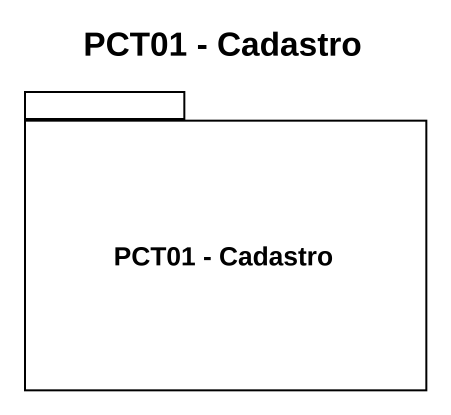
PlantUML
@startuml
title PCT01 - Cadastro
package "PCT01 - Cadastro" as PCT01_Cadastro {
}
@enduml
